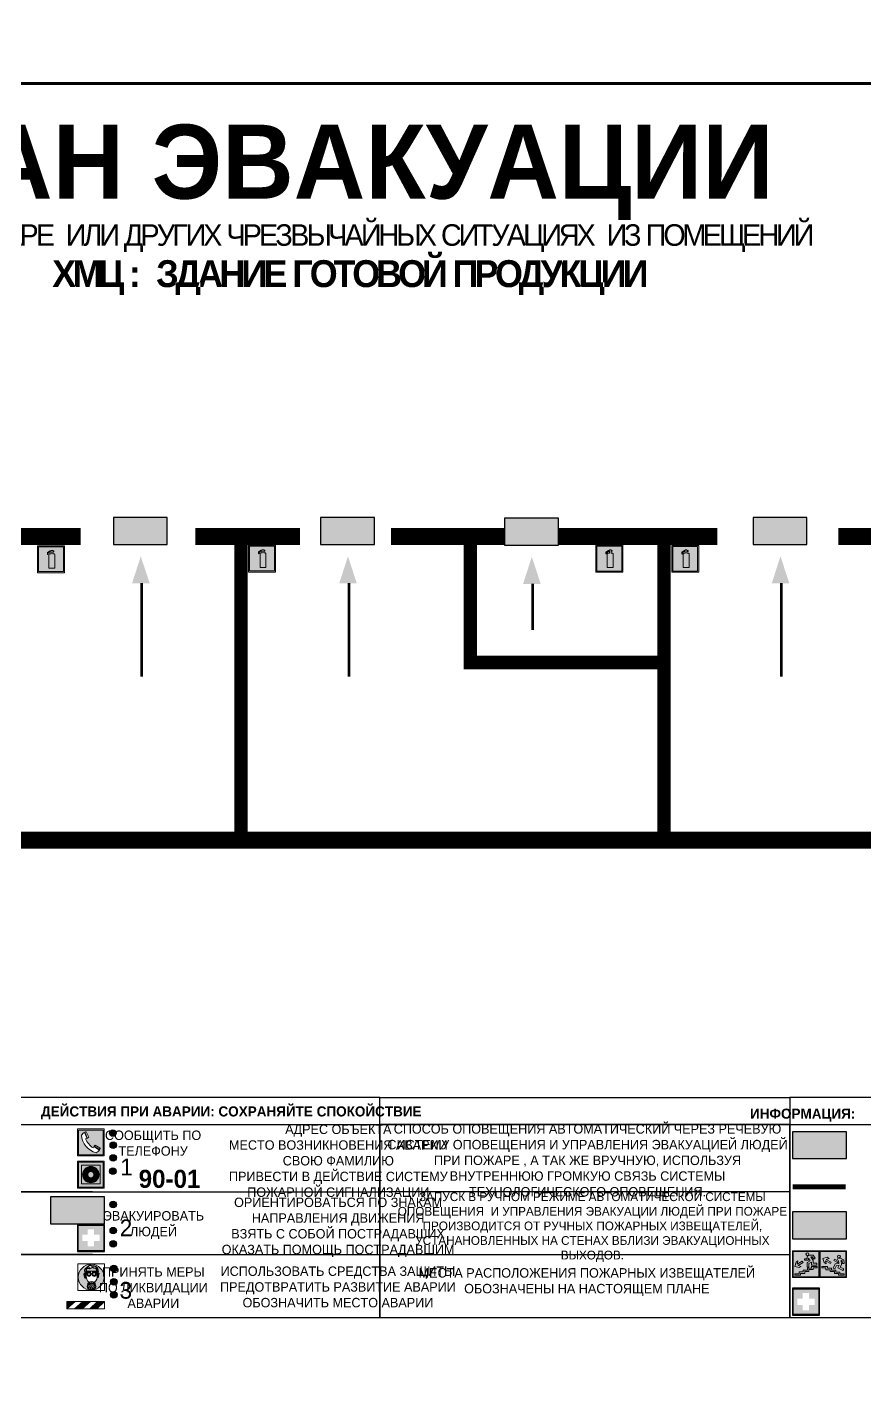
# Model space of a CAD drawing. Header units: millimetres. Extents: x 13114 to 67229, y 22859 to 38520.
# Drawn here: x 25230.9 to 25479.6, y 30509.6 to 30913.4 of the extents above; entities that cross this region are included whole.
import ezdxf

# ---------------------------------------------------------------- set-up
doc = ezdxf.new("R2010")
doc.units = ezdxf.units.MM
doc.layers.add('План_Штампы', color=7, linetype='Continuous')
doc.styles.add('обычный', font='arial.ttf')

# ---------------------------------------------------------------- blocks, each defined once
blk = doc.blocks.new('A$C38D26F80')
h = blk.add_hatch(color=5)
h.dxf.hatch_style = 1
h.paths.add_polyline_path([(-8.77, -4.48, 1), (-0.19, -4.48, 1)])
h.paths.add_polyline_path([(-6.75, -3.58), (-6.75, -3.31), (-6.62, -3.22), (-6.5, -3.22), (-6.42, -3.3), (-6.39, -3.28), (-6.59, -2.23), (-6.59, -2.01), (-6.38, -1.58), (-4.76, -0.4), (-4.13, -0.79, -0.362848), (-2.1, -2.1, -0.201049), (-2.17, -2.48, 0.085434), (-2.26, -3.13), (-1.9, -3.16), (-2.25, -4.7), (-2.4, -4.59), (-2.43, -4.34), (-2.36, -4.34), (-2.14, -3.34), (-2.47, -3.42), (-2.58, -1.95), (-2.77, -1.58), (-3.58, -1.52), (-3.92, -1.26), (-5.05, -1.73), (-4.87, -1.39), (-5.41, -1.6), (-5.41, -1.46), (-6.13, -1.87), (-6.18, -3.5), (-6.56, -3.47), (-6.37, -4.59), (-6.16, -4.43), (-6.16, -4.66), (-6.36, -4.79), (-6.37, -4.8), (-6.51, -4.76)], flags=16)
h.paths.add_polyline_path([(-6.51, -4.76), (-6.36, -4.79), (-6.37, -4.8)], flags=0)
h.paths.add_polyline_path([(-5.92, -2.34, 0.089508), (-2.67, -2.35), (-2.48, -3.88, -0.268602), (-3.4, -6.18, 0.262449), (-5.2, -6.18, -0.268602), (-6.11, -3.88)], flags=16)
edge = h.paths.add_edge_path(flags=16)
edge.add_ellipse((-5.19, -3.41), major_axis=(0, 0.842), ratio=0.848992, start_angle=0, end_angle=360)
edge = h.paths.add_edge_path(flags=0)
edge.add_ellipse((-5.19, -3.39), major_axis=(0, 0.665), ratio=0.853798, start_angle=0, end_angle=360)
edge = h.paths.add_edge_path(flags=0)
edge.add_ellipse((-5.19, -3.4), major_axis=(0, 0.528), ratio=0.864094, start_angle=0, end_angle=360)
edge = h.paths.add_edge_path(flags=16)
edge.add_ellipse((-3.47, -3.4), major_axis=(0, 0.842), ratio=0.848992, start_angle=0, end_angle=360)
h.paths.add_polyline_path([(-3.13, -6.45), (-3.13, -6.84, 0.383174), (-5.57, -6.85), (-5.57, -6.49, -0.369952)], flags=16)
edge = h.paths.add_edge_path(flags=0)
edge.add_ellipse((-3.47, -3.39), major_axis=(0, 0.665), ratio=0.853798, start_angle=0, end_angle=360)
edge = h.paths.add_edge_path(flags=0)
edge.add_ellipse((-3.47, -3.4), major_axis=(0, 0.528), ratio=0.864094, start_angle=0, end_angle=360)
edge = h.paths.add_edge_path(flags=16)
edge.add_ellipse((-4.34, -7.57), major_axis=(-1.48, 0), ratio=0.744955, start_angle=0, end_angle=360)
h.paths.add_polyline_path([(-5.01, -6.85, -1), (-5.15, -6.85, -1)], flags=0)
h.paths.add_polyline_path([(-5.33, -7.14, -1), (-5.47, -7.14, -1)], flags=0)
h.paths.add_polyline_path([(-4.61, -6.71, -1), (-4.74, -6.71, -1)], flags=16)
h.paths.add_polyline_path([(-5.43, -7.51, -1), (-5.57, -7.51, -1)], flags=0)
h.paths.add_polyline_path([(-4.26, -6.67, -1), (-4.4, -6.67, -1)], flags=16)
h.paths.add_polyline_path([(-4.74, -7.14, -1), (-4.88, -7.14, -1)], flags=0)
h.paths.add_polyline_path([(-4.93, -7.43, -1), (-5.07, -7.43, -1)], flags=0)
h.paths.add_polyline_path([(-4.41, -7.07, -1), (-4.54, -7.07, -1)], flags=0)
h.paths.add_polyline_path([(-5.33, -7.87, -1), (-5.46, -7.87, -1)], flags=0)
h.paths.add_polyline_path([(-3.8, -6.71, -1), (-3.94, -6.71, -1)], flags=16)
h.paths.add_polyline_path([(-4.85, -7.78, -1), (-4.98, -7.78, -1)], flags=0)
h.paths.add_polyline_path([(-3.96, -7.14, -1), (-4.1, -7.14, -1)], flags=0)
h.paths.add_polyline_path([(-4.33, -7.53, -1), (-4.47, -7.53, -1)], flags=0)
h.paths.add_polyline_path([(-5.09, -8.12, -1), (-5.23, -8.12, -1)], flags=0)
h.paths.add_polyline_path([(-3.5, -6.94, -1), (-3.64, -6.94, -1)], flags=0)
h.paths.add_polyline_path([(-4.54, -7.97, -1), (-4.68, -7.97, -1)], flags=0)
h.paths.add_polyline_path([(-3.66, -7.39, -1), (-3.8, -7.39, -1)], flags=0)
h.paths.add_polyline_path([(-4.73, -8.35, -1), (-4.86, -8.35, -1)], flags=0)
h.paths.add_polyline_path([(-4.09, -7.96, -1), (-4.23, -7.96, -1)], flags=0)
h.paths.add_polyline_path([(-3.77, -7.74, -1), (-3.91, -7.74, -1)], flags=0)
h.paths.add_polyline_path([(-3.22, -7.27, -1), (-3.35, -7.27, -1)], flags=0)
h.paths.add_polyline_path([(-4.34, -8.4, -1), (-4.47, -8.4, -1)], flags=0)
h.paths.add_polyline_path([(-3.16, -7.61, -1), (-3.3, -7.61, -1)], flags=0)
h.paths.add_polyline_path([(-3.9, -8.35, -1), (-4.04, -8.35, -1)], flags=0)
h.paths.add_polyline_path([(-3.32, -7.91, -1), (-3.46, -7.91, -1)], flags=0)
h.paths.add_polyline_path([(-3.55, -8.23, -1), (-3.69, -8.23, -1)], flags=0)
at = {"color": 5, "lineweight": 5}
for p, q in [((-4.48, 0), (-8.96, 0)), ((-8.96, 0), (-8.96, -4.48)), ((-4.48, 0), (0, 0)), ((0, 0), (0, -4.48)), ((-8.96, -8.96), (-8.96, -4.48)), ((-6.75, -3.31), (-6.62, -3.22)), ((-6.75, -3.58), (-6.75, -3.31)), ((-6.51, -4.76), (-6.75, -3.58)), ((-6.62, -3.22), (-6.5, -3.22)), ((-6.59, -2.01), (-6.38, -1.58)), ((-6.59, -2.23), (-6.59, -2.01)), ((-6.39, -3.28), (-6.59, -2.23)), ((-6.18, -3.5), (-6.56, -3.47)), ((-6.56, -3.47), (-6.37, -4.59)), ((-6.5, -3.22), (-6.42, -3.3)), ((-6.42, -3.3), (-6.39, -3.28)), ((-6.38, -1.58), (-4.76, -0.4)), ((-6.37, -4.59), (-6.16, -4.43)), ((-6.13, -1.87), (-6.18, -3.5)), ((-6.16, -4.43), (-6.16, -4.66)), ((-5.41, -1.46), (-6.13, -1.87)), ((-5.92, -2.34), (-6.11, -3.88)), ((-4.87, -1.39), (-5.41, -1.6)), ((-5.41, -1.6), (-5.41, -1.46)), ((-3.92, -1.26), (-5.05, -1.73)), ((-5.05, -1.73), (-4.87, -1.39)), ((-4.76, -0.4), (-4.13, -0.79)), ((-3.58, -1.52), (-3.92, -1.26)), ((-2.77, -1.58), (-3.58, -1.52)), ((-2.58, -1.95), (-2.77, -1.58)), ((-2.67, -2.34), (-2.48, -3.88)), ((-2.47, -3.42), (-2.58, -1.95)), ((-2.14, -3.34), (-2.47, -3.42)), ((-2.43, -4.34), (-2.4, -4.59)), ((-2.43, -4.34), (-2.36, -4.34)), ((-2.36, -4.34), (-2.14, -3.34)), ((-1.9, -3.16), (-2.26, -3.13)), ((-2.25, -4.7), (-1.9, -3.16)), ((0, -8.96), (0, -4.48)), ((-4.48, -8.96), (-8.96, -8.96)), ((-6.37, -4.8), (-6.51, -4.76)), ((-6.16, -4.66), (-6.37, -4.8)), ((-5.57, -6.49), (-5.57, -6.85)), ((-4.48, -8.96), (0, -8.96)), ((-3.13, -6.45), (-3.13, -6.84)), ((-2.4, -4.59), (-2.25, -4.7))]:
    blk.add_line(p, q, dxfattribs=at)
at = {"color": 5}
for p, q in [((-6.75, -3.31), (-6.62, -3.22)), ((-6.75, -3.58), (-6.75, -3.31)), ((-6.51, -4.76), (-6.75, -3.58)), ((-6.62, -3.22), (-6.5, -3.22)), ((-6.59, -2.01), (-6.38, -1.58)), ((-6.59, -2.23), (-6.59, -2.01)), ((-6.39, -3.28), (-6.59, -2.23)), ((-6.18, -3.5), (-6.56, -3.47)), ((-6.56, -3.47), (-6.37, -4.59)), ((-6.5, -3.22), (-6.42, -3.3)), ((-6.42, -3.3), (-6.39, -3.28)), ((-6.38, -1.58), (-4.76, -0.4)), ((-6.37, -4.59), (-6.16, -4.43)), ((-6.13, -1.87), (-6.18, -3.5)), ((-6.16, -4.43), (-6.16, -4.66)), ((-5.41, -1.46), (-6.13, -1.87)), ((-4.87, -1.39), (-5.41, -1.6)), ((-5.41, -1.6), (-5.41, -1.46)), ((-3.92, -1.26), (-5.05, -1.73)), ((-5.05, -1.73), (-4.87, -1.39)), ((-4.76, -0.4), (-4.13, -0.79)), ((-3.58, -1.52), (-3.92, -1.26)), ((-2.77, -1.58), (-3.58, -1.52)), ((-2.58, -1.95), (-2.77, -1.58)), ((-2.47, -3.42), (-2.58, -1.95)), ((-2.14, -3.34), (-2.47, -3.42)), ((-2.4, -4.59), (-2.43, -4.34)), ((-2.43, -4.34), (-2.36, -4.34)), ((-2.36, -4.34), (-2.14, -3.34)), ((-2.26, -3.13), (-1.9, -3.16)), ((-1.9, -3.16), (-2.25, -4.7)), ((-6.37, -4.8), (-6.51, -4.76)), ((-6.36, -4.79), (-6.51, -4.76)), ((-6.16, -4.66), (-6.37, -4.8)), ((-6.16, -4.66), (-6.36, -4.79)), ((-2.25, -4.7), (-2.4, -4.59))]:
    blk.add_line(p, q, dxfattribs=at)
at = {"color": 5, "lineweight": 5}
for centre, radius in [((-4.48, -4.48), 4.29), ((-5.5, -7.51), 0.0678), ((-5.4, -7.14), 0.0678), ((-5.4, -7.87), 0.0678), ((-5.16, -8.12), 0.0678), ((-5.08, -6.85), 0.0678), ((-5, -7.43), 0.0678), ((-4.91, -7.78), 0.0678), ((-4.81, -7.14), 0.0678), ((-4.79, -8.35), 0.0678), ((-4.67, -6.71), 0.0678), ((-4.61, -7.97), 0.0678), ((-4.47, -7.07), 0.0678), ((-4.4, -7.53), 0.0678), ((-4.4, -8.4), 0.0678), ((-4.33, -6.67), 0.0678), ((-4.16, -7.96), 0.0678), ((-4.03, -7.14), 0.0678), ((-3.97, -8.35), 0.0678), ((-3.87, -6.71), 0.0678), ((-3.84, -7.74), 0.0678), ((-3.73, -7.39), 0.0678), ((-3.62, -8.23), 0.0678), ((-3.57, -6.94), 0.0678), ((-3.39, -7.91), 0.0678), ((-3.28, -7.27), 0.0678), ((-3.23, -7.61), 0.0678)]:
    blk.add_circle(centre, radius, dxfattribs=at)
for centre, radius, start, end in [((-3.66, -4.24), 2.47, 171.573, 231.7124), ((-4.28, 6.66), 9.15, 259.6987, 280.1569), ((-4.93, -4.24), 2.47, 308.2876, 8.427), ((-0.47, -3.05), 1.79, 161.5846, 182.4584), ((-2.6, -2.2), 0.513, 326.4781, 11.7739), ((-4.33, -7.88), 1.87, 50.358, 131.5662), ((-4.34, -8.2), 1.82, 48.4943, 132.3565), ((-4.3, -7.78), 1.83, 60.5889, 119.4111)]:
    blk.add_arc(centre, radius, start, end, dxfattribs=at)
at = {"color": 5}
for centre, radius, start, end in [((-3.89, -2.66), 1.88, 17.387, 97.1599), ((-0.35, -3.07), 1.91, 162.2553, 181.7878), ((-2.6, -2.2), 0.511, 326.3906, 11.8614)]:
    blk.add_arc(centre, radius, start, end, dxfattribs=at)
at = {"color": 5, "lineweight": 5}
for centre, major_axis, ratio in [((-5.19, -3.41), (0, 0.842), 0.848992), ((-5.19, -3.39), (0, 0.665), 0.853798), ((-5.19, -3.4), (0, 0.528), 0.864094), ((-3.47, -3.4), (0, 0.842), 0.848992), ((-3.47, -3.39), (0, 0.665), 0.853798), ((-3.47, -3.4), (0, 0.528), 0.864094), ((-4.34, -7.57), (-1.48, 0), 0.744955)]:
    blk.add_ellipse(centre, major_axis=major_axis, ratio=ratio, dxfattribs=at)
blk = doc.blocks.new('A$C47DD6509')
at = {"lineweight": 5}
for points in [[(-8.69, 0), (-11.19, 0), (-11.19, -2.22)], [(-4.22, 0), (-6.45, 0), (-8.91, -2.22), (-6.61, -2.22)], [(0, 0), (-2.09, 0), (-4.36, -2.22), (-2.29, -2.22)]]:
    blk.add_hatch(color=242, dxfattribs=at).paths.add_polyline_path(points)
at = {"color": 242, "lineweight": 5}
for p, q in [((-11.19, -2.22), (-8.69, 0)), ((-11.19, -2.22), (-11.19, 0)), ((-11.19, 0), (-8.69, 0)), ((-11.19, 0), (0, 0)), ((-8.91, -2.22), (-6.45, 0)), ((-6.61, -2.22), (-4.22, 0)), ((-4.36, -2.22), (-2.09, 0)), ((-2.29, -2.22), (0, 0)), ((0, 0), (0, -2.22)), ((0, -2.22), (-11.19, -2.22))]:
    blk.add_line(p, q, dxfattribs=at)
blk = doc.blocks.new('A$C32E8229D')
at = {"true_color": 0xffffff}
blk.add_hatch(color=7, dxfattribs=at).paths.add_polyline_path([(0, 0), (0, -8), (16, -8), (16, 0)])
h = blk.add_hatch(color=126)
h.paths.add_polyline_path([(0.2, -0.2), (15.8, -0.2), (15.8, -7.8), (0.2, -7.8)])
h.paths.add_polyline_path([(13.49, -2.05), (12.08, -2.05), (11.37, -2.63, 0.162397), (11.29, -2.84), (11.29, -3.63), (10.35, -3.63), (10.35, -4.05), (11.68, -4.05), (11.68, -3.48), (12.26, -4.28), (11.29, -5.1), (11.29, -6.78), (11.85, -6.78), (11.85, -5.44), (12.8, -4.64), (12.8, -5.94), (14.46, -5.94), (14.46, -5.39), (13.45, -5.39), (13.45, -3.97), (12.46, -2.59), (13.15, -2.59), (13.69, -3.34), (14.18, -3)], flags=16)
h.paths.add_polyline_path([(10.74, -1.82, 1), (11.8, -1.82, 1)], flags=16)
h.paths.add_polyline_path([(9.39, -3.59), (5.99, -3.59), (6.56, -3.03), (5.91, -3.03), (5.1, -3.83), (5.91, -4.64), (6.56, -4.64), (5.99, -4.09), (9.39, -4.09)], flags=16)
h.paths.add_polyline_path([(4.29, -1.08), (1.72, -1.08), (1.72, -6.6), (4.29, -6.6)], flags=16)
at = {"color": 126}
blk.add_lwpolyline([(16, -8), (0, -8), (0, 0), (16, 0)], close=True, dxfattribs=at)
blk = doc.blocks.new('A$C18900ED3')
h = blk.add_hatch(color=126)
h.paths.add_polyline_path([(-0.18, -0.18), (-7.02, -0.18), (-7.02, -7.02), (-0.18, -7.02)])
h.paths.add_polyline_path([(-5.89, -4.46), (-5.89, -2.77), (-4.46, -2.77), (-4.46, -1.31), (-2.77, -1.31), (-2.77, -2.77), (-1.33, -2.77), (-1.33, -4.46), (-2.77, -4.46), (-2.77, -5.89), (-4.46, -5.89), (-4.46, -4.46)], flags=16)
at = {"color": 126}
for p, q in [((-7.2, 0), (-7.2, -7.2)), ((0, 0), (-7.2, 0)), ((0, -7.2), (0, 0)), ((-7.02, -7.02), (-7.02, -0.18)), ((-7.02, -0.18), (-0.18, -0.18)), ((-0.18, -0.18), (-0.18, -7.02)), ((-7.2, -7.2), (0, -7.2)), ((-0.18, -7.02), (-7.02, -7.02))]:
    blk.add_line(p, q, dxfattribs=at)
blk = doc.blocks.new('A$C456E1F9C')
at = {"lineweight": 5}
h = blk.add_hatch(color=242, dxfattribs=at)
h.paths.add_polyline_path([(0.51, -1.47), (0.51, -13.26), (12.29, -13.26), (12.29, -1.47)])
h.paths.add_polyline_path([(5.42, -4.95, -0.254479), (4.78, -5.4), (3.52, -2.53, -0.209735), (4.23, -2.4)], flags=16)
h.paths.add_polyline_path([(8.53, -8.6), (10.87, -10.17), (10.54, -10.76), (8.03, -9.13, -0.192251)], flags=16)
h.paths.add_polyline_path([(4.61, -5.49, 0.005518), (3.87, -5.72, 0.128647), (7.49, -10.01, 0.00809), (7.83, -9.33), (10.47, -10.97, -0.16736), (8.99, -12.25, -0.327862), (1.95, -3.95, -0.166952), (3.36, -2.62)], flags=16)
at = {"color": 242, "lineweight": 5}
for p, q in [((0, -13.77), (0, -0.97)), ((12.8, -0.97), (0, -0.97)), ((4.61, -5.49), (3.36, -2.62)), ((3.52, -2.53), (4.78, -5.4)), ((4.23, -2.4), (5.42, -4.95)), ((12.8, -13.77), (12.8, -0.97)), ((7.83, -9.33), (10.47, -10.97)), ((8.03, -9.13), (10.54, -10.76)), ((10.81, -10.12), (8.53, -8.6)), ((10.54, -10.76), (10.8, -10.3)), ((10.8, -10.3), (10.81, -10.12)), ((0, -13.77), (12.8, -13.77))]:
    blk.add_line(p, q, dxfattribs=at)
blk.add_lwpolyline([(0.51, -1.47), (12.29, -1.47), (12.29, -13.26), (0.51, -13.26)], close=True, dxfattribs=at)
for centre, radius, start, end in [((4.59, -5.34), 2.99, 114.28453, 152.19739), ((11.12, -3.31), 9.19, 183.99153, 256.60086), ((4.02, -3.27), 0.891, 76.32839, 123.70924), ((14.98, -39.1), 35.17, 107.14873, 108.41345), ((13.86, -0.94), 11.08, 205.55365, 234.87622), ((4.68, -4.59), 0.824, 276.9621, 334.07228), ((-13.31, 0.8), 23.44, 332.54871, 334.40268), ((8.94, -9.5), 0.989, 114.40924, 157.93883), ((7.87, -9.46), 3, 291.92908, 329.9329)]:
    blk.add_arc(centre, radius, start, end, dxfattribs=at)
blk = doc.blocks.new('A$C54414219')
at = {"true_color": 0xffffff}
h = blk.add_hatch(color=7, dxfattribs=at)
h.paths.add_polyline_path([(2.39, -9.45), (2.39, -18.3), (11.23, -18.3), (11.23, -9.45)], flags=0)
h.paths.add_polyline_path([(10.71, -13.87, -1), (2.92, -13.87, -1)], flags=0)
h.paths.add_polyline_path([(8.3, -13.87, -1), (5.33, -13.87, -1)], flags=0)
h.paths.add_polyline_path([(0.41, -7.47), (0.41, -20.27), (13.21, -20.27), (13.21, -7.47)])
h.paths.add_polyline_path([(0.92, -19.77), (12.71, -19.77), (12.71, -7.98), (0.92, -7.98)], flags=16)
h.paths.add_polyline_path([(11.23, -9.45), (11.23, -18.3), (2.39, -18.3), (2.39, -9.45)], flags=0)
at = {"lineweight": 5}
h = blk.add_hatch(color=242, dxfattribs=at)
h.paths.add_polyline_path([(12.71, -7.98), (0.92, -7.98), (0.92, -19.77), (12.71, -19.77)])
h.paths.add_polyline_path([(11.23, -18.3), (2.39, -18.3), (2.39, -9.45), (11.23, -9.45)], flags=16)
h.paths.add_polyline_path([(10.71, -13.87, -1), (2.92, -13.87, -1)], flags=0)
h.paths.add_polyline_path([(8.3, -13.87, -1), (5.33, -13.87, -1)], flags=0)
at = {"true_color": 0xffffff}
h = blk.add_hatch(color=7, dxfattribs=at)
h.paths.add_polyline_path([(2.39, -9.45), (2.39, -18.3), (11.23, -18.3), (11.23, -9.45)])
h.paths.add_polyline_path([(10.71, -13.87, -1), (2.92, -13.87, -1)], flags=16)
h.paths.add_polyline_path([(8.3, -13.87, -1), (5.33, -13.87, -1)], flags=0)
at = {"lineweight": 5}
h = blk.add_hatch(color=242, dxfattribs=at)
h.paths.add_polyline_path([(2.92, -13.87, 1), (10.71, -13.87, 1)])
h.paths.add_polyline_path([(8.3, -13.87, -1), (5.33, -13.87, -1)], flags=16)
at = {"color": 242, "lineweight": 5}
for p, q in [((0.41, -20.27), (0.41, -7.47)), ((0.41, -7.47), (13.21, -7.47)), ((0.41, -7.47), (13.21, -7.47)), ((13.21, -20.27), (13.21, -7.47)), ((0.41, -20.27), (13.21, -20.27))]:
    blk.add_line(p, q, dxfattribs=at)
for points in [[(0.92, -7.98), (12.71, -7.98), (12.71, -19.77), (0.92, -19.77)], [(2.39, -9.45), (11.23, -9.45), (11.23, -18.3), (2.39, -18.3)]]:
    blk.add_lwpolyline(points, close=True, dxfattribs=at)
for radius in [3.89, 1.49]:
    blk.add_circle((6.81, -13.87), radius, dxfattribs=at)
blk = doc.blocks.new('A$C7B4425F7')
at = {"true_color": 0xffffff}
blk.add_hatch(color=7, dxfattribs=at).paths.add_polyline_path([(0, 0), (-16, 0), (-16, -8), (0, -8)])
h = blk.add_hatch(color=126)
h.paths.add_polyline_path([(-0.2, -0.2), (-15.8, -0.2), (-15.8, -7.8), (-0.2, -7.8)])
h.paths.add_polyline_path([(-11.76, -2.03), (-11.76, -3.66), (-11.17, -3.66, -0.568275), (-11.17, -6.18), (-12.58, -6.18), (-12.58, -2.03)], flags=16)
h.paths.add_polyline_path([(-13.33, -4.12, -0.495768), (-13.59, -6.18), (-15.03, -6.18), (-15.03, -2.03), (-13.59, -2.03, -0.487973)], flags=16)
h.paths.add_polyline_path([(-10.25, -2.03), (-9.48, -2.03), (-9.48, -6.18), (-10.25, -6.18)], flags=16)
h.paths.add_polyline_path([(-13.84, -3.69), (-14.24, -3.69), (-14.24, -3.03), (-13.9, -3.03, -0.692621)], flags=0)
h.paths.add_polyline_path([(-9.15, -2.03), (-8.4, -2.03), (-8.04, -3.07), (-7.68, -2.03), (-6.93, -2.03), (-7.64, -4.1), (-6.93, -6.18), (-7.68, -6.18), (-8.04, -5.14), (-8.4, -6.18), (-9.15, -6.18), (-8.44, -4.1)], flags=16)
h.paths.add_polyline_path([(-11.76, -4.46), (-11.42, -4.46, -0.692621), (-11.36, -5.12), (-11.76, -5.12)], flags=0)
h.paths.add_polyline_path([(-13.9, -5.2), (-14.24, -5.2), (-14.24, -4.55), (-13.84, -4.55, -0.708038)], flags=0)
edge = h.paths.add_edge_path(flags=16)
edge.add_ellipse((-5.51, -4.08), major_axis=(0, 2.05), ratio=0.586184, start_angle=0, end_angle=360)
edge = h.paths.add_edge_path(flags=0)
edge.add_ellipse((-5.51, -4.08), major_axis=(0, 1.14), ratio=0.454828, start_angle=0, end_angle=360)
h.paths.add_polyline_path([(-4.13, -4.96, 0.377264), (-3.48, -4.52, 0.0555), (-3.16, -2.03), (-1.66, -2.03), (-1.66, -4.96), (-0.96, -4.96), (-0.96, -7.01), (-1.75, -7.01), (-1.75, -6.18), (-3.3, -6.18), (-3.3, -7.02), (-4.13, -7.02)], flags=16)
h.paths.add_polyline_path([(-2.73, -2.91), (-2.28, -2.91), (-2.28, -4.96), (-3.05, -4.96, 0.079136)], flags=0)
at = {"color": 126}
blk.add_lwpolyline([(-16, -8), (0, -8), (0, 0), (-16, 0)], close=True, dxfattribs=at)
blk = doc.blocks.new('вниз 3')
at = {"lineweight": 0, "true_color": 0xffffff}
h = blk.add_hatch(color=7, dxfattribs=at)
h.dxf.hatch_style = 1
h.paths.add_polyline_path([(40997.5, -4475.69), (40997.25, -4475.28), (40995.76, -4476.15), (40995.97, -4475.23), (40995.39, -4475.56), (40995.05, -4476.83), (40996.33, -4477.17), (40996.91, -4476.83), (40996, -4476.55)], flags=0)
h.paths.add_polyline_path([(40999.81, -4473.95), (41000.22, -4473.95), (41000.64, -4474.67), (41001.03, -4474.43), (41000.46, -4473.49), (41000.42, -4473.49), (40999.43, -4473.49), (40998.68, -4473.92), (40998.68, -4474.57), (40997.88, -4474.57), (40997.88, -4475), (40999.14, -4475), (40999.14, -4474.43), (40999.14, -4474.38), (40999.59, -4475.15), (40998.72, -4475.67), (40998.72, -4477.06), (40999.24, -4477.06), (40999.24, -4475.96), (40999.95, -4475.56), (40999.95, -4476.43), (41001.61, -4476.43), (41001.61, -4475.88), (41000.47, -4475.88), (41000.47, -4475.12)], flags=0)
h.paths.add_polyline_path([(40999.2, -4473.24, 1), (40998.35, -4473.24, 1)], flags=0)
h.paths.add_polyline_path([(41000.46, -4477.26), (41001.69, -4477.26), (41001.69, -4476.84), (41000.03, -4476.84), (41000.03, -4477.39), (40998.78, -4477.39), (40998.78, -4477.95), (40997.53, -4477.95), (40997.53, -4478.5), (40996.29, -4478.5), (40996.29, -4479.06), (40995.05, -4479.06), (40995.05, -4479.48), (40995.29, -4479.48), (40996.72, -4479.48), (40996.72, -4478.92), (40997.97, -4478.92), (40997.97, -4478.36), (40999.2, -4478.36), (40999.2, -4477.81), (41000.46, -4477.81)], flags=0)
h.paths.add_polyline_path([(41002.37, -4472.17), (40994.37, -4472.17), (40994.37, -4480.17), (41002.37, -4480.17)])
h.paths.add_polyline_path([(41002.16, -4479.96), (40994.57, -4479.96), (40994.57, -4472.37), (41002.16, -4472.37)], flags=16)
h.paths.add_polyline_path([(41001.61, -4475.88), (41001.61, -4476.43), (40999.95, -4476.43), (40999.95, -4475.56), (40999.24, -4475.96), (40999.24, -4477.06), (40998.72, -4477.06), (40998.72, -4475.67), (40999.59, -4475.15), (40999.14, -4474.38), (40999.14, -4474.43), (40999.14, -4475), (40997.88, -4475), (40997.88, -4474.57), (40998.68, -4474.57), (40998.68, -4473.92), (40999.43, -4473.49), (41000.42, -4473.49), (41000.46, -4473.49), (41001.03, -4474.43), (41000.64, -4474.67), (41000.22, -4473.95), (40999.81, -4473.95), (41000.47, -4475.12), (41000.47, -4475.88)], flags=0)
h.paths.add_polyline_path([(41001.69, -4476.84), (41001.69, -4477.26), (41000.46, -4477.26), (41000.46, -4477.81), (40999.2, -4477.81), (40999.2, -4478.36), (40997.97, -4478.36), (40997.97, -4478.92), (40996.72, -4478.92), (40996.72, -4479.48), (40995.05, -4479.48), (40995.05, -4479.06), (40996.29, -4479.06), (40996.29, -4478.5), (40997.53, -4478.5), (40997.53, -4477.95), (40998.78, -4477.95), (40998.78, -4477.39), (41000.03, -4477.39), (41000.03, -4476.84)], flags=0)
h.paths.add_polyline_path([(40998.35, -4473.24, -1), (40999.2, -4473.24, -1)], flags=0)
h.paths.add_polyline_path([(40997.5, -4475.69), (40996, -4476.55), (40996.91, -4476.83), (40996.33, -4477.17), (40995.05, -4476.83), (40995.39, -4475.56), (40995.97, -4475.23), (40995.76, -4476.15), (40997.25, -4475.28)], flags=0)
at = {"lineweight": 0}
h = blk.add_hatch(color=126, dxfattribs=at)
h.dxf.hatch_style = 1
h.paths.add_polyline_path([(41002.16, -4472.37), (40994.57, -4472.37), (40994.57, -4479.96), (41002.16, -4479.96)])
h.paths.add_polyline_path([(40995.97, -4475.23), (40995.76, -4476.15), (40997.25, -4475.28), (40997.5, -4475.69), (40996, -4476.55), (40996.91, -4476.83), (40996.33, -4477.17), (40995.05, -4476.83), (40995.39, -4475.56)], flags=16)
h.paths.add_polyline_path([(40997.88, -4474.57), (40998.68, -4474.57), (40998.68, -4473.92), (40999.43, -4473.49), (41000.42, -4473.49), (41000.46, -4473.49), (41001.03, -4474.43), (41000.64, -4474.67), (41000.22, -4473.95), (40999.81, -4473.95), (41000.47, -4475.12), (41000.47, -4475.88), (41001.61, -4475.88), (41001.61, -4476.43), (40999.95, -4476.43), (40999.95, -4475.56), (40999.24, -4475.96), (40999.24, -4477.06), (40998.72, -4477.06), (40998.72, -4475.67), (40999.59, -4475.15), (40999.14, -4474.38), (40999.14, -4474.43), (40999.14, -4475), (40997.88, -4475)], flags=16)
h.paths.add_polyline_path([(40998.35, -4473.24, -1), (40999.2, -4473.24, -1)], flags=16)
h.paths.add_polyline_path([(40997.53, -4477.95), (40998.78, -4477.95), (40998.78, -4477.39), (41000.03, -4477.39), (41000.03, -4476.84), (41001.69, -4476.84), (41001.69, -4477.26), (41000.46, -4477.26), (41000.46, -4477.81), (40999.2, -4477.81), (40999.2, -4478.36), (40997.97, -4478.36), (40997.97, -4478.92), (40996.72, -4478.92), (40996.72, -4479.48), (40995.05, -4479.48), (40995.05, -4479.06), (40996.29, -4479.06), (40996.29, -4478.5), (40997.53, -4478.5)], flags=16)
at = {"lineweight": 0, "true_color": 0xffffff}
h = blk.add_hatch(color=7, dxfattribs=at)
h.dxf.hatch_style = 1
h.paths.add_polyline_path([(40999.2, -4473.24, 1), (40998.35, -4473.24, 1)])
h.paths.add_polyline_path([(40999.81, -4473.95), (41000.22, -4473.95), (41000.64, -4474.67), (41001.03, -4474.43), (41000.46, -4473.49), (41000.42, -4473.49), (40999.43, -4473.49), (40998.68, -4473.92), (40998.68, -4474.57), (40997.88, -4474.57), (40997.88, -4475), (40999.14, -4475), (40999.14, -4474.43), (40999.14, -4474.38), (40999.59, -4475.15), (40998.72, -4475.67), (40998.72, -4477.06), (40999.24, -4477.06), (40999.24, -4475.96), (40999.95, -4475.56), (40999.95, -4476.43), (41001.61, -4476.43), (41001.61, -4475.88), (41000.47, -4475.88), (41000.47, -4475.12)])
h.paths.add_polyline_path([(40999.2, -4477.81), (41000.46, -4477.81), (41000.46, -4477.26), (41001.69, -4477.26), (41001.69, -4476.84), (41000.03, -4476.84), (41000.03, -4477.39), (40998.78, -4477.39), (40998.78, -4477.95), (40997.53, -4477.95), (40997.53, -4478.5), (40996.29, -4478.5), (40996.29, -4479.06), (40995.05, -4479.06), (40995.05, -4479.48), (40995.29, -4479.48), (40996.72, -4479.48), (40996.72, -4478.92), (40997.97, -4478.92), (40997.97, -4478.36), (40999.2, -4478.36)])
h.paths.add_polyline_path([(40997.5, -4475.69), (40997.25, -4475.28), (40995.76, -4476.15), (40995.97, -4475.23), (40995.39, -4475.56), (40995.05, -4476.83), (40996.33, -4477.17), (40996.91, -4476.83), (40996, -4476.55)])
at = {"color": 126, "lineweight": 0}
for points in [[(40994.37, -4472.17), (41002.37, -4472.17), (41002.37, -4480.17), (40994.37, -4480.17)], [(40994.57, -4472.37), (41002.16, -4472.37), (41002.16, -4479.96), (40994.57, -4479.96)]]:
    blk.add_lwpolyline(points, close=True, dxfattribs=at)
for points in [[(40999.14, -4474.43), (40999.14, -4475), (40997.88, -4475), (40997.88, -4474.57), (40998.68, -4474.57), (40998.68, -4473.92), (40999.43, -4473.49), (41000.42, -4473.49), (41000.46, -4473.49), (41001.03, -4474.43), (41000.64, -4474.67), (41000.22, -4473.95), (40999.81, -4473.95), (41000.47, -4475.12), (41000.47, -4475.88), (41001.61, -4475.88), (41001.61, -4476.43), (40999.95, -4476.43), (40999.95, -4475.56), (40999.24, -4475.96), (40999.24, -4477.06), (40998.72, -4477.06), (40998.72, -4475.67), (40999.59, -4475.15), (40999.14, -4474.38), (40999.14, -4474.43)], [(40995.05, -4476.83), (40995.39, -4475.56), (40995.97, -4475.23), (40995.76, -4476.15), (40997.25, -4475.28), (40997.5, -4475.69), (40996, -4476.55), (40996.91, -4476.83), (40996.33, -4477.17), (40995.05, -4476.83)], [(40995.29, -4479.48), (40995.05, -4479.48), (40995.05, -4479.06), (40996.29, -4479.06), (40996.29, -4478.5), (40997.53, -4478.5), (40997.53, -4477.95), (40998.78, -4477.95), (40998.78, -4477.39), (41000.03, -4477.39), (41000.03, -4476.84), (41001.69, -4476.84), (41001.69, -4477.26), (41000.46, -4477.26), (41000.46, -4477.81), (40999.2, -4477.81), (40999.2, -4478.36), (40997.97, -4478.36), (40997.97, -4478.92), (40996.72, -4478.92), (40996.72, -4479.48), (40995.05, -4479.48)]]:
    blk.add_lwpolyline(points, dxfattribs=at)
blk.add_circle((40998.77, -4473.24), 0.426, dxfattribs=at)
blk = doc.blocks.new('вверх')
at = {"lineweight": 0, "true_color": 0xffffff}
h = blk.add_hatch(color=7, dxfattribs=at)
h.dxf.hatch_style = 1
h.paths.add_polyline_path([(40999.03, -4475.37), (41000.53, -4474.51), (40999.62, -4474.22), (41000.2, -4473.88), (41001.48, -4474.22), (41001.13, -4475.49), (41000.55, -4475.82), (41000.76, -4474.91), (40999.27, -4475.77)], flags=0)
h.paths.add_polyline_path([(40998.09, -4474.5), (40998.28, -4474.89), (40997.14, -4475.43), (40996.89, -4474.92), (40996.87, -4474.87), (40996.8, -4475.75), (40997.81, -4475.85), (40998.41, -4477.11), (40997.94, -4477.33), (40997.47, -4476.34), (40996.66, -4476.28), (40997.03, -4477.06), (40995.52, -4477.78), (40995.29, -4477.28), (40996.32, -4476.79), (40996, -4476.11), (40996.09, -4474.77), (40995.72, -4474.94), (40995.64, -4475.77), (40995.2, -4475.72), (40995.3, -4474.63), (40995.33, -4474.61), (40996.23, -4474.19), (40997.09, -4474.25), (40997.37, -4474.84)], flags=0)
h.paths.add_polyline_path([(40997.14, -4473.68, -1), (40996.29, -4473.68, -1)], flags=0)
h.paths.add_polyline_path([(41000.58, -4477.58), (41000.58, -4477.03), (41001.81, -4477.03), (41001.81, -4476.6), (41000.15, -4476.6), (41000.15, -4477.16), (40998.9, -4477.16), (40998.9, -4477.72), (40997.65, -4477.72), (40997.65, -4478.27), (40996.41, -4478.27), (40996.41, -4478.82), (40995.17, -4478.82), (40995.17, -4479.25), (40995.41, -4479.25), (40996.84, -4479.25), (40996.84, -4478.69), (40998.09, -4478.69), (40998.09, -4478.13), (40999.32, -4478.13), (40999.32, -4477.58)], flags=0)
h.paths.add_polyline_path([(41002.49, -4471.94), (40994.49, -4471.94), (40994.49, -4479.94), (41002.49, -4479.94)])
h.paths.add_polyline_path([(41002.28, -4479.72), (40994.69, -4479.72), (40994.69, -4472.14), (41002.28, -4472.14)], flags=16)
h.paths.add_polyline_path([(41001.81, -4476.6), (41001.81, -4477.03), (41000.58, -4477.03), (41000.58, -4477.58), (40999.32, -4477.58), (40999.32, -4478.13), (40998.09, -4478.13), (40998.09, -4478.69), (40996.84, -4478.69), (40996.84, -4479.25), (40995.17, -4479.25), (40995.17, -4478.82), (40996.41, -4478.82), (40996.41, -4478.27), (40997.65, -4478.27), (40997.65, -4477.72), (40998.9, -4477.72), (40998.9, -4477.16), (41000.15, -4477.16), (41000.15, -4476.6)], flags=0)
at = {"lineweight": 0}
h = blk.add_hatch(color=126, dxfattribs=at)
h.dxf.hatch_style = 1
h.paths.add_polyline_path([(40994.69, -4479.72), (41002.28, -4479.72), (41002.28, -4472.14), (40994.69, -4472.14)])
h.paths.add_polyline_path([(40999.03, -4475.37), (41000.53, -4474.51), (40999.62, -4474.22), (41000.2, -4473.88), (41001.48, -4474.22), (41001.13, -4475.49), (41000.55, -4475.82), (41000.76, -4474.91), (40999.27, -4475.77)], flags=16)
h.paths.add_polyline_path([(40997.09, -4474.25), (40997.37, -4474.84), (40998.09, -4474.5), (40998.28, -4474.89), (40997.14, -4475.43), (40996.89, -4474.92), (40996.87, -4474.87), (40996.8, -4475.75), (40997.81, -4475.85), (40998.41, -4477.11), (40997.94, -4477.33), (40997.47, -4476.34), (40996.66, -4476.28), (40997.03, -4477.06), (40995.52, -4477.78), (40995.29, -4477.28), (40996.32, -4476.79), (40996, -4476.11), (40996.09, -4474.77), (40995.72, -4474.94), (40995.64, -4475.77), (40995.2, -4475.72), (40995.3, -4474.63), (40995.33, -4474.61), (40996.23, -4474.19)], flags=16)
h.paths.add_polyline_path([(40996.29, -4473.68, -1), (40997.14, -4473.68, -1)], flags=16)
h.paths.add_polyline_path([(40997.65, -4477.72), (40998.9, -4477.72), (40998.9, -4477.16), (41000.15, -4477.16), (41000.15, -4476.6), (41001.81, -4476.6), (41001.81, -4477.03), (41000.58, -4477.03), (41000.58, -4477.58), (40999.32, -4477.58), (40999.32, -4478.13), (40998.09, -4478.13), (40998.09, -4478.69), (40996.84, -4478.69), (40996.84, -4479.25), (40995.17, -4479.25), (40995.17, -4478.82), (40996.41, -4478.82), (40996.41, -4478.27), (40997.65, -4478.27)], flags=16)
at = {"lineweight": 0, "true_color": 0xffffff}
h = blk.add_hatch(color=7, dxfattribs=at)
h.dxf.hatch_style = 1
h.paths.add_polyline_path([(40997.14, -4473.68, 1), (40996.29, -4473.68, 1)])
h.paths.add_polyline_path([(40998.28, -4474.89), (40998.09, -4474.5), (40997.37, -4474.84), (40997.09, -4474.25), (40996.23, -4474.19), (40995.33, -4474.61), (40995.3, -4474.63), (40995.2, -4475.72), (40995.64, -4475.77), (40995.72, -4474.94), (40996.09, -4474.77), (40996, -4476.11), (40996.32, -4476.79), (40995.29, -4477.28), (40995.52, -4477.78), (40997.03, -4477.06), (40996.66, -4476.28), (40997.47, -4476.34), (40997.94, -4477.33), (40998.41, -4477.11), (40997.81, -4475.85), (40996.8, -4475.75), (40996.87, -4474.87), (40996.89, -4474.92), (40997.14, -4475.43)])
h.paths.add_polyline_path([(40998.09, -4478.13), (40999.32, -4478.13), (40999.32, -4477.58), (41000.58, -4477.58), (41000.58, -4477.03), (41001.81, -4477.03), (41001.81, -4476.6), (41000.15, -4476.6), (41000.15, -4477.16), (40998.9, -4477.16), (40998.9, -4477.72), (40997.65, -4477.72), (40997.65, -4478.27), (40996.41, -4478.27), (40996.41, -4478.82), (40995.17, -4478.82), (40995.17, -4479.25), (40995.41, -4479.25), (40996.84, -4479.25), (40996.84, -4478.69), (40998.09, -4478.69)])
h.paths.add_polyline_path([(40999.03, -4475.37), (40999.27, -4475.77), (41000.76, -4474.91), (41000.55, -4475.82), (41001.13, -4475.49), (41001.48, -4474.22), (41000.2, -4473.88), (40999.62, -4474.22), (41000.53, -4474.51)])
at = {"color": 126, "lineweight": 0}
for points in [[(40994.49, -4471.94), (41002.49, -4471.94), (41002.49, -4479.94), (40994.49, -4479.94)], [(40994.69, -4472.14), (41002.28, -4472.14), (41002.28, -4479.72), (40994.69, -4479.72)]]:
    blk.add_lwpolyline(points, close=True, dxfattribs=at)
for points in [[(40996.89, -4474.92), (40997.14, -4475.43), (40998.28, -4474.89), (40998.09, -4474.5), (40997.37, -4474.84), (40997.09, -4474.25), (40996.23, -4474.19), (40995.33, -4474.61), (40995.3, -4474.63), (40995.2, -4475.72), (40995.64, -4475.77), (40995.72, -4474.94), (40996.09, -4474.77), (40996, -4476.11), (40996.32, -4476.79), (40995.29, -4477.28), (40995.52, -4477.78), (40997.03, -4477.06), (40996.66, -4476.28), (40997.47, -4476.34), (40997.94, -4477.33), (40998.41, -4477.11), (40997.81, -4475.85), (40996.8, -4475.75), (40996.87, -4474.87), (40996.89, -4474.92)], [(41001.48, -4474.22), (41001.13, -4475.49), (41000.55, -4475.82), (41000.76, -4474.91), (40999.27, -4475.77), (40999.03, -4475.37), (41000.53, -4474.51), (40999.62, -4474.22), (41000.2, -4473.88), (41001.48, -4474.22)], [(40995.41, -4479.25), (40995.17, -4479.25), (40995.17, -4478.82), (40996.41, -4478.82), (40996.41, -4478.27), (40997.65, -4478.27), (40997.65, -4477.72), (40998.9, -4477.72), (40998.9, -4477.16), (41000.15, -4477.16), (41000.15, -4476.6), (41001.81, -4476.6), (41001.81, -4477.03), (41000.58, -4477.03), (41000.58, -4477.58), (40999.32, -4477.58), (40999.32, -4478.13), (40998.09, -4478.13), (40998.09, -4478.69), (40996.84, -4478.69), (40996.84, -4479.25), (40995.17, -4479.25)]]:
    blk.add_lwpolyline(points, dxfattribs=at)
blk.add_circle((40996.71, -4473.68), 0.426, dxfattribs=at)
blk = doc.blocks.new('A$C3AD82952')
at = {"true_color": 0xf5f5ff}
h = blk.add_hatch(color=7, dxfattribs=at)
h.dxf.hatch_style = 1
h.paths.add_polyline_path([(8.21, 8.73, 0.414214), (7.89, 9.05), (7.22, 9.05), (7.22, 9.92), (7.59, 9.92, 1), (7.57, 10.36), (7.22, 10.36), (7.22, 10.6), (6.43, 10.6), (6.43, 10.36), (6.01, 10.36), (4.74, 9.59), (4.74, 8.69), (4.98, 8.73), (4.98, 9.26), (6.12, 9.91), (6.43, 9.91), (6.43, 9.05), (5.76, 9.05, 0.414214), (5.44, 8.73), (5.44, 2.2), (8.21, 2.2)], flags=0)
h.paths.add_polyline_path([(12.8, 12.8), (0, 12.8), (0, 0), (12.8, 0)])
h.paths.add_polyline_path([(0.51, 12.29), (12.29, 12.29), (12.29, 0.51), (0.51, 0.51)], flags=16)
h.paths.add_polyline_path([(4.74, 9.59), (6.01, 10.36), (6.43, 10.36), (6.43, 10.6), (7.22, 10.6), (7.22, 10.36), (7.59, 10.36, -0.94586), (7.59, 9.92), (7.22, 9.92), (7.22, 9.05), (7.89, 9.05, -0.414214), (8.21, 8.73), (8.21, 2.2), (5.44, 2.2), (5.44, 8.73, -0.414214), (5.76, 9.05), (6.43, 9.05), (6.43, 9.91), (6.12, 9.91), (4.98, 9.26), (4.98, 8.73), (4.74, 8.69)], flags=0)
h = blk.add_hatch(color=242)
h.dxf.hatch_style = 1
h.paths.add_polyline_path([(12.29, 12.29), (0.51, 12.29), (0.51, 0.51), (12.29, 0.51)])
h.paths.add_polyline_path([(4.74, 8.69), (4.74, 9.59), (6.01, 10.36), (6.43, 10.36), (6.43, 10.6), (7.22, 10.6), (7.22, 10.36), (7.59, 10.36, -0.94586), (7.59, 9.92), (7.22, 9.92), (7.22, 9.05), (7.89, 9.05, -0.414214), (8.21, 8.73), (8.21, 2.2), (5.44, 2.2), (5.44, 8.73, -0.414214), (5.76, 9.05), (6.43, 9.05), (6.43, 9.91), (6.12, 9.91), (4.98, 9.26), (4.98, 8.73)], flags=16)
h = blk.add_hatch(color=7, dxfattribs=at)
h.dxf.hatch_style = 1
h.paths.add_polyline_path([(8.21, 8.73, 0.414214), (7.89, 9.05), (7.22, 9.05), (7.22, 9.92), (7.59, 9.92, 1), (7.57, 10.36), (7.22, 10.36), (7.22, 10.6), (6.43, 10.6), (6.43, 10.36), (6.01, 10.36), (4.74, 9.59), (4.74, 8.69), (4.98, 8.73), (4.98, 9.26), (6.12, 9.91), (6.43, 9.91), (6.43, 9.05), (5.76, 9.05, 0.414214), (5.44, 8.73), (5.44, 2.2), (8.21, 2.2)])
at = {"color": 242, "lineweight": 5}
for p, q in [((0, 0), (0, 12.8)), ((0, 12.8), (12.8, 12.8)), ((6.01, 10.36), (4.74, 9.59)), ((4.74, 9.59), (4.74, 8.69)), ((4.74, 8.69), (4.98, 8.73)), ((4.98, 9.26), (6.12, 9.91)), ((4.98, 8.73), (4.98, 9.26)), ((5.44, 2.2), (5.44, 8.73)), ((5.76, 9.05), (6.43, 9.05)), ((6.01, 10.36), (6.43, 10.36)), ((6.12, 9.91), (6.43, 9.91)), ((7.22, 10.6), (6.43, 10.6)), ((6.43, 10.6), (6.43, 10.36)), ((6.43, 9.91), (6.43, 9.05)), ((7.22, 10.36), (7.22, 10.6)), ((7.59, 10.36), (7.22, 10.36)), ((7.22, 9.05), (7.22, 9.92)), ((7.59, 9.92), (7.22, 9.92)), ((7.89, 9.05), (7.22, 9.05)), ((8.21, 2.2), (8.21, 8.73)), ((12.8, 0), (12.8, 12.8)), ((0, 0), (12.8, 0)), ((5.44, 2.2), (8.21, 2.2))]:
    blk.add_line(p, q, dxfattribs=at)
blk.add_lwpolyline([(0.51, 12.29), (12.29, 12.29), (12.29, 0.51), (0.51, 0.51)], close=True, dxfattribs=at)
for centre, radius, start, end in [((5.76, 8.73), 0.32, 90, 180), ((7.58, 10.14), 0.223, 273.18746, 86.81254), ((7.89, 8.73), 0.32, 0, 90)]:
    blk.add_arc(centre, radius, start, end, dxfattribs=at)

msp = doc.modelspace()

# ---------------------------------------------------------------- hatches: boundary and pattern name
at = {"lineweight": 0}
h = msp.add_hatch(color=256, dxfattribs=at)
h.dxf.hatch_style = 1
h.paths.add_polyline_path([(25255.37, 30584.95, 1), (25257.3, 30584.95, 1)])
h = msp.add_hatch(color=256, dxfattribs=at)
h.dxf.hatch_style = 1
h.paths.add_polyline_path([(25255.47, 30581.37, 1), (25257.4, 30581.37, 1)])
h = msp.add_hatch(color=256, dxfattribs=at)
h.dxf.hatch_style = 1
h.paths.add_polyline_path([(25255.43, 30577.56, 1), (25257.36, 30577.56, 1)])
h = msp.add_hatch(color=256, dxfattribs=at)
h.dxf.hatch_style = 1
h.paths.add_polyline_path([(25255.35, 30573.63, 1), (25257.28, 30573.63, 1)])
h = msp.add_hatch(color=256, dxfattribs=at)
h.dxf.hatch_style = 1
h.paths.add_polyline_path([(25255.44, 30563.74, 1), (25257.37, 30563.74, 1)])
h = msp.add_hatch(color=256, dxfattribs=at)
h.dxf.hatch_style = 1
h.paths.add_polyline_path([(25255.48, 30555.96, 1), (25257.41, 30555.96, 1)])
h = msp.add_hatch(color=256, dxfattribs=at)
h.dxf.hatch_style = 1
h.paths.add_polyline_path([(25255.47, 30552.06, 1), (25257.4, 30552.06, 1)])
h = msp.add_hatch(color=256, dxfattribs=at)
h.dxf.hatch_style = 1
h.paths.add_polyline_path([(25255.63, 30544.7, 1), (25257.56, 30544.7, 1)])
h = msp.add_hatch(color=256, dxfattribs=at)
h.dxf.hatch_style = 1
h.paths.add_polyline_path([(25255.62, 30540.76, 1), (25257.55, 30540.76, 1)])
h = msp.add_hatch(color=256, dxfattribs=at)
h.dxf.hatch_style = 1
h.paths.add_polyline_path([(25255.62, 30536.92, 1), (25257.55, 30536.92, 1)])

# ---------------------------------------------------------------- linework, layer by layer
at = {"color": 1, "lineweight": 100}
for points in [[(25022.76, 31291.74), (25622.76, 31291.74), (25622.76, 30896.74), (25022.76, 30896.74)], [(25022.76, 30896.74), (25622.76, 30896.74), (25622.76, 30501.74), (25022.76, 30501.74)]]:
    msp.add_lwpolyline(points, close=True, dxfattribs=at)
at = {"lineweight": 100}
for points, const_width in [([(25121.19, 30762.15), (25102.39, 30762.15), (25102.39, 30671.96), (25549.05, 30671.96), (25549.05, 30762.15), (25533.98, 30762.15)], 5), ([(25215.55, 30762.15), (25246.8, 30762.15)], 5), ([(25280.8, 30762.15), (25311.94, 30762.15)], 5), ([(25372.45, 30762.15), (25338.88, 30762.15)], 5), ([(25435.86, 30762.15), (25388.8, 30762.15)], 5), ([(25501.96, 30762.15), (25471.72, 30762.15)], 5), ([(25294.4, 30762.15), (25294.4, 30671.96)], 4), ([(25362.48, 30762.15), (25362.48, 30724.71), (25419.98, 30724.71)], 4), ([(25419.98, 30762.15), (25419.98, 30671.96)], 4)]:
    msp.add_lwpolyline(points, dxfattribs=dict(at, const_width=const_width))
at = {"color": 126, "lineweight": 100, "true_color": 0x008754}
for points in [[(25264.82, 30748.24), (25264.82, 30720.52)], [(25326.35, 30748.24), (25326.35, 30720.52)], [(25380.95, 30748.07), (25380.95, 30734.37)], [(25454.8, 30748.24), (25454.8, 30720.52)]]:
    msp.add_lwpolyline(points, dxfattribs=at)
for points in [[(25191.89, 30587.49), (25335.65, 30587.49), (25335.65, 30595.54), (25191.89, 30595.54)], [(25335.65, 30595.54), (25457.37, 30595.54), (25457.37, 30530.09), (25335.65, 30530.09)], [(25335.65, 30595.54), (25457.37, 30595.54), (25457.37, 30587.49), (25335.65, 30587.49)], [(25457.37, 30587.49), (25601.14, 30587.49), (25601.14, 30595.54), (25457.37, 30595.54)], [(25191.89, 30587.49), (25335.65, 30587.49), (25335.65, 30530.09), (25191.89, 30530.09)], [(25335.65, 30587.49), (25457.37, 30587.49), (25457.37, 30567.49), (25335.65, 30567.49)], [(25457.37, 30587.49), (25601.14, 30587.49), (25601.14, 30530.09), (25457.37, 30530.09)], [(25457.37, 30567.49), (25335.65, 30567.49), (25335.65, 30548.92), (25457.37, 30548.92)]]:
    msp.add_lwpolyline(points, close=True)
for points in [[(25250.3, 30567.49), (25191.89, 30567.49), (25335.65, 30567.49)], [(25250.3, 30548.92), (25191.89, 30548.92), (25335.65, 30548.92)]]:
    msp.add_lwpolyline(points)
at = {"color": 126, "lineweight": 80, "true_color": 0x008754, "const_width": 1.5}
msp.add_lwpolyline([(25473.98, 30568.98), (25458.18, 30568.98)], dxfattribs=at)
for centre in [(25256.33, 30584.95), (25256.44, 30581.37), (25256.4, 30577.56), (25256.32, 30573.63), (25256.4, 30563.74), (25256.44, 30555.96), (25256.43, 30552.06), (25256.59, 30544.7), (25256.59, 30540.76), (25256.59, 30536.92)]:
    msp.add_circle(centre, 0.966)
at = {"layer": 'План_Штампы', "color": 126, "true_color": 0x008754}
for points in [[(25267.25, 30748.23), (25262.02, 30748.25), (25264.61, 30756.26)], [(25328.77, 30748.23), (25323.55, 30748.25), (25326.14, 30756.26)], [(25383.38, 30748.06), (25378.15, 30748.07), (25380.74, 30756.09)], [(25457.22, 30748.23), (25452, 30748.25), (25454.59, 30756.26)]]:
    msp.add_solid(points, dxfattribs=at)

# ---------------------------------------------------------------- block references
for name, p, xscale, yscale, zscale in [('A$C3AD82952', (25233.94, 30751.38), 0.625, 0.625, 0.625), ('A$C3AD82952', (25296.62, 30751.59), 0.625, 0.625, 0.625), ('A$C3AD82952', (25399.76, 30751.54), 0.625, 0.625, 0.625), ('A$C3AD82952', (25422.29, 30751.51), 0.625, 0.625, 0.625), ('A$C456E1F9C', (25245.78, 30586.77), 0.625, 0.625, 0.625), ('A$C54414219', (25245.52, 30581.28), 0.625, 0.625, 0.625), ('A$C18900ED3', (25253.84, 30557.81), 1.111111111007631, 1.111111111007631, 1.111111111007631), ('A$C38D26F80', (25253.87, 30546.14), 0.8928571427240968, 0.8928571427240968, 0.8928571427240968), ('A$C18900ED3', (25466.18, 30538.86), 1.111111111007631, 1.111111111007631, 1.111111111007631)]:
    msp.add_blockref(name, p, dxfattribs=dict(xscale=xscale, yscale=yscale, zscale=zscale))
at = {"xscale": -1}
for name, p in [('A$C32E8229D', (25253.84, 30565.96)), ('вверх', (66468.67, 35021.94))]:
    msp.add_blockref(name, p, dxfattribs=at)
at = {"color": 126, "true_color": 0x008754}
msp.add_blockref('вниз 3', (-15536.19, 35022.18), dxfattribs=at)
at = {"color": 242, "true_color": 0xc1121c}
msp.add_blockref('A$C47DD6509', (25253.86, 30534.93), dxfattribs=at)
at = {"layer": 'План_Штампы'}
for p in [(25272.49, 30767.78), (25334.01, 30767.78), (25388.62, 30767.61), (25462.46, 30767.78), (25474.18, 30585.35)]:
    msp.add_blockref('A$C7B4425F7', p, dxfattribs=at)
at = {"layer": 'План_Штампы', "color": 126, "true_color": 0x008754, "xscale": -1}
msp.add_blockref('A$C32E8229D', (25474.18, 30561.52), dxfattribs=at)

# ---------------------------------------------------------------- texts
at = {"lineweight": 0, "style": 'обычный'}
for s, insert, char_height, width, attachment_point in [('{\\fProxima Nova Rg|b1|i0|c204|p2;ПЛАН ЭВАКУАЦИИ}', (25175.4, 30884.47), 22, 493.8901, 1), ('{\\fProxima Nova Rg|b1|i0|c204|p2;ДЕЙСТВИЯ ПРИ АВАРИИ: СОХРАНЯЙТЕ СПОКОЙСТВИЕ\\H1.6644x; }', (25291.5, 30590.94), 3, 175.1736, 5), ('{\\fProxima Nova Rg|b1|i0|c204|p2;ИНФОРМАЦИЯ:\\H1.1997x; }', (25461.17, 30590.27), 3, 175.1736, 5), ('\\pi-8.4,l8.4,t8.4;{\\fProxima Nova Rg|b0|i0|c204|p2;АДРЕС ОБЪЕКТА\\PМЕСТО ВОЗНИКНОВЕНИЯ АВАРИИ\\PСВОЮ ФАМИЛИЮ\\PПРИВЕСТИ В ДЕЙСТВИЕ СИСТЕМУ \\PПОЖАРНОЙ СИГНАЛИЗАЦИИ}', (25323.28, 30576.32), 2.8, 126.6484, 5), ('{\\fProxima Nova Rg|b0|i0|c204|p2;СПОСОБ ОПОВЕЩЕНИЯ АВТОМАТИЧЕСКИЙ ЧЕРЕЗ РЕЧЕВУЮ СИСТЕМУ ОПОВЕЩЕНИЯ И УПРАВЛЕНИЯ ЭВАКУАЦИЕЙ ЛЮДЕЙ ПРИ ПОЖАРЕ , А ТАК ЖЕ ВРУЧНУЮ, ИСПОЛЬЗУЯ ВНУТРЕННЮЮ ГРОМКУЮ СВЯЗЬ СИСТЕМЫ ТЕХНОЛОГИЧЕСКОГО ОПОВЕЩЕНИЯ.}', (25397.28, 30576.44), 2.8, 118.5618, 5), ('{\\fProxima Nova Rg|b0|i0|c204|p2;СООБЩИТЬ ПО \\PТЕЛЕФОНУ}', (25268.27, 30581.94), 2.8, 126.6484, 5), ('{\\fProxima Nova Rg|b0|i0|c204|p2;1\\H1.1667x; }', (25260.37, 30574.87), 5, 126.6484, 5), ('{\\fProxima Nova Rg|b1|i0|c204|p2;\\H1.0714x;90-01\\fProxima Nova Rg|b0|i0|c204|p2;\\H0.93331x; \\H1.3449x; }', (25273.15, 30571.31), 5, 126.6484, 5), ('{\\fProxima Nova Rg|b0|i0|c204|p2;\\P\\pt7.8;ЗАПУСК В РУЧНОМ РЕЖИМЕ АВТОМАТИЧЕСКОЙ СИСТЕМЫ ОПОВЕЩЕНИЯ  И УПРАВЛЕНИЯ ЭВАКУАЦИИ ЛЮДЕЙ ПРИ ПОЖАРЕ ПРОИЗВОДИТСЯ ОТ РУЧНЫХ ПОЖАРНЫХ ИЗВЕЩАТЕЛЕЙ, УСТАНАНОВЛЕННЫХ НА СТЕНАХ ВБЛИЗИ ЭВАКУАЦИОННЫХ ВЫХОДОВ. }', (25398.73, 30559.16), 2.6, 121.7868, 5), ('\\pi-8.4,l8.4,t8.4;{\\fProxima Nova Rg|b0|i0|c204|p2;ОРИЕНТИРОВАТЬСЯ ПО ЗНАКАМ \\PНАПРАВЛЕНИЯ ДВИЖЕНИЯ\\PВЗЯТЬ С СОБОЙ ПОСТРАДАВШИХ\\PОКАЗАТЬ ПОМОЩЬ ПОСТРАДАВШИМ}', (25323.21, 30556.96), 2.8, 126.6484, 5), ('{\\fProxima Nova Rg|b0|i0|c204|p2;ЭВАКУИРОВАТЬ \\PЛЮДЕЙ}', (25268.37, 30557.62), 2.8, 126.6484, 5), ('{\\fProxima Nova Rg|b0|i0|c204|p2;2\\H1.1967x; }', (25260.22, 30556.79), 5, 126.6484, 5), ('{\\fProxima Nova Rg|b0|i0|c204|p2;ПРИНЯТЬ МЕРЫ \\PПО ЛИКВИДАЦИИ \\PАВАРИИ}', (25268.34, 30539.04), 2.8, 126.6484, 5), ('\\pi-8.4,l8.4,t8.4;{\\fProxima Nova Rg|b0|i0|c204|p2;ИСПОЛЬЗОВАТЬ СРЕДСТВА ЗАЩИТЫ \\PПРЕДОТВРАТИТЬ РАЗВИТИЕ АВАРИИ\\PОБОЗНАЧИТЬ МЕСТО АВАРИИ}', (25323.16, 30539.23), 2.8, 126.6484, 5), ('\\pt8.4;{\\fProxima Nova Rg|b0|i0|c204|p2;\\PМЕСТА РАСПОЛОЖЕНИЯ ПОЖАРНЫХ ИЗВЕЩАТЕЛЕЙ ОБОЗНАЧЕНЫ НА НАСТОЯЩЕМ ПЛАНЕ}', (25397.08, 30543.01), 2.8, 118.5618, 5), ('{\\fProxima Nova Rg|b0|i0|c204|p2;3\\H1.1967x; }', (25260.16, 30538.21), 5, 126.6484, 5)]:
    msp.add_mtext(s, dxfattribs=dict(at, insert=insert, char_height=char_height, width=width, attachment_point=attachment_point))
at = {"color": 0, "lineweight": 0, "insert": (25326.27, 30855.06), "char_height": 8, "width": 449.2158, "attachment_point": 5, "style": 'обычный'}
msp.add_mtext('{\\fArial Black|b1|i0|c204|p34;\\H2x;\\T0.85;  \\fArial Narrow|b0|i0|c204|p34;\\H0.8x;\\W0.9;\\P\\fProxima Nova Rg|b0|i0|c204|p2;\\H0.5x;\\W1;\\C256;ПРИ ПОЖАРЕ  ИЛИ ДРУГИХ ЧРЕЗВЫЧАЙНЫХ СИТУАЦИЯХ  ИЗ ПОМЕЩЕНИЙ \\fProxima Nova Rg|b1|i0|c204|p2;\\H1.25x;\\PХМЦ :  ЗДАНИЕ ГОТОВОЙ ПРОДУКЦИИ}', dxfattribs=at)

doc.saveas('drawing.dxf')
